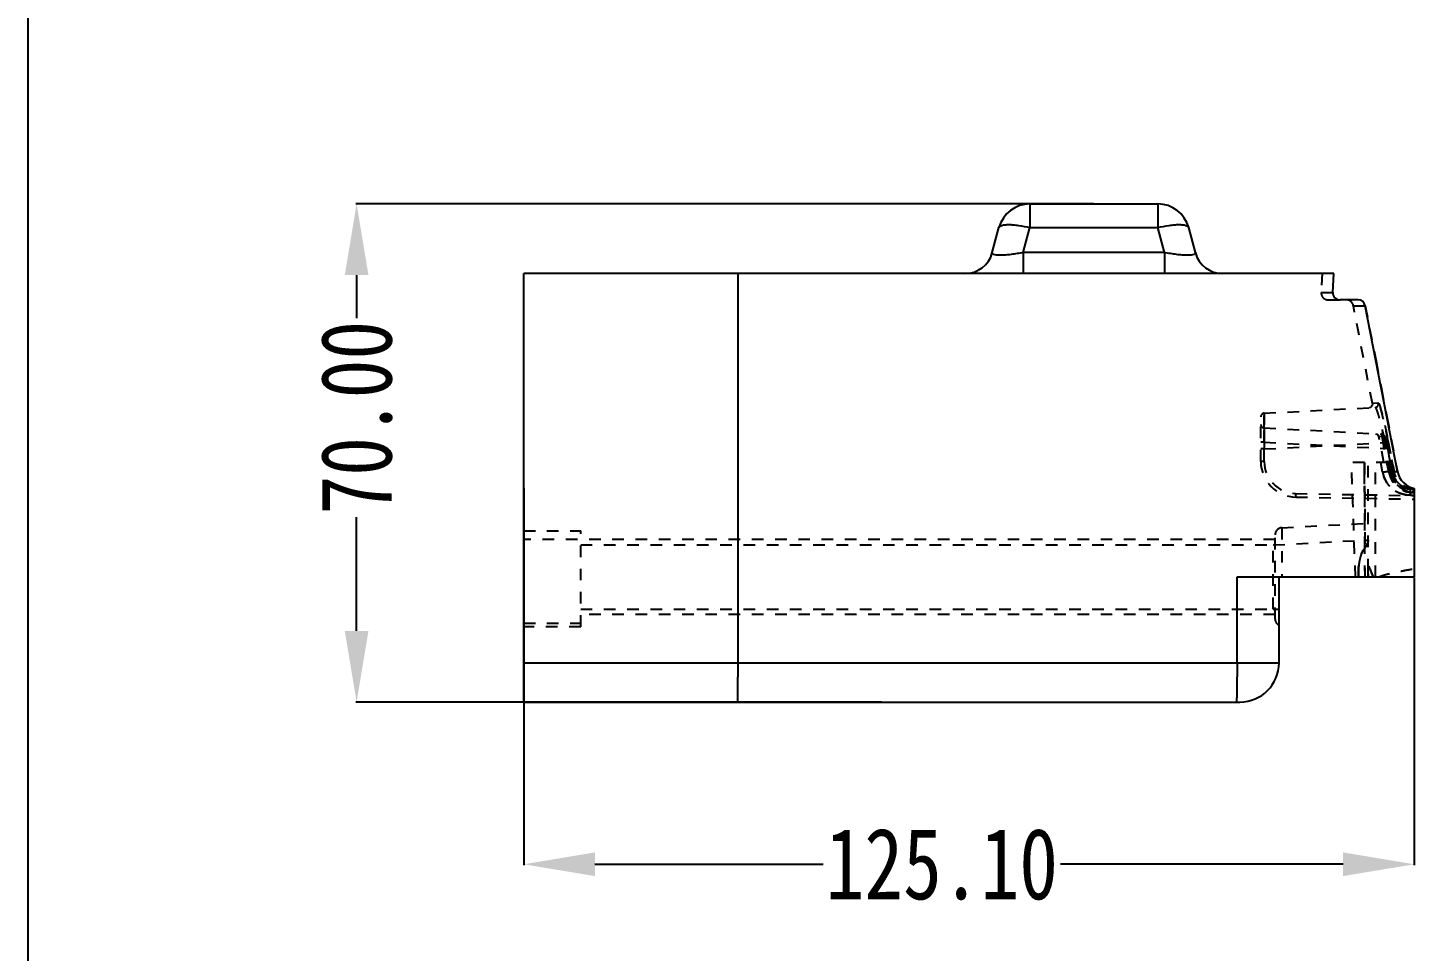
# Model space of a CAD drawing. Header units: millimetres. Extents: x 3432 to 5032, y -1628 to -1061.
# Drawn here: x 3937.4 to 4132.1, y -1395.2 to -1265.5 of the extents above; entities that cross this region are included whole.
import ezdxf

# ---------------------------------------------------------------- set-up
doc = ezdxf.new("R2010")
doc.units = ezdxf.units.MM
doc.header["$LTSCALE"] = 16.335
doc.header["$PDMODE"] = 3
doc.header["$PDSIZE"] = 0.3125
doc.linetypes.add('HIDDEN', pattern=[0.2, 0.1, -0.1])
doc.layers.get('0').update_dxf_attribs({"linetype": 'CONTINUOUS'})
doc.layers.get('Defpoints').update_dxf_attribs({"linetype": 'CONTINUOUS'})
doc.layers.add('DEFAULT_2', color=8, linetype='HIDDEN')
doc.styles.get("Standard").update_dxf_attribs({"font": 'txt', "width": 0.8})
doc.dimstyles.new('STANDARD$0', dxfattribs={"dimscale": 2, "dimtxt": 3, "dimasz": 3, "dimexe": 1.25, "dimexo": 0.625, "dimgap": 0.5, "dimtad": 0, "dimdsep": 46, "dimlunit": 6, "dimtxsty": 'Standard', "dimblk": 'CLOSEDBLANK', "dimcen": 0, "dimclrt": 2, "dimazin": 2, "dimtfac": 2, "dimtmove": 1, "dimatfit": 3, "dimfxl": 0, "dimtolj": 1, "dimtzin": 0, "dimarcsym": 0})

# ---------------------------------------------------------------- blocks, each defined once
blk = doc.blocks.new('*D565')
at = {"color": 4, "lineweight": -2}
for p, q in [((4007.04, -1330.18), (4007.04, -1383.14)), ((4132.14, -1342.71), (4132.14, -1383.14)), ((4017.04, -1383.02), (4049.1, -1383.02)), ((4122.14, -1383.02), (4082.44, -1383.02))]:
    blk.add_line(p, q, dxfattribs=at)
at = {"color": 4}
for points in [[(4017.04, -1381.35), (4017.04, -1384.68), (4007.04, -1383.02)], [(4122.14, -1381.35), (4122.14, -1384.68), (4132.14, -1383.02)]]:
    blk.add_solid(points, dxfattribs=at)
at = {"layer": 'Defpoints', "color": 0}
for p in [(4007.04, -1330.12), (4132.14, -1342.65), (4007.04, -1383.02)]:
    blk.add_point(p, dxfattribs=at)
at = {"color": 6, "insert": (4065.77, -1383.02), "char_height": 10, "attachment_point": 5}
blk.add_mtext('\\A1;125.10', dxfattribs=at)
blk = doc.blocks.new('*D566')
at = {"color": 4, "lineweight": -2}
for p, q in [((4087.07, -1290.22), (3983.44, -1290.22)), ((3983.57, -1300.22), (3983.57, -1306.26)), ((3983.57, -1350.22), (3983.57, -1334.26)), ((4057.28, -1360.22), (3983.44, -1360.22))]:
    blk.add_line(p, q, dxfattribs=at)
at = {"color": 4}
for points in [[(3981.9, -1300.22), (3985.23, -1300.22), (3983.57, -1290.22)], [(3981.9, -1350.22), (3985.23, -1350.22), (3983.57, -1360.22)]]:
    blk.add_solid(points, dxfattribs=at)
at = {"layer": 'Defpoints', "color": 0}
for p in [(4087.13, -1290.22), (3983.57, -1360.22), (4057.34, -1360.22)]:
    blk.add_point(p, dxfattribs=at)
at = {"color": 6, "insert": (3983.57, -1320.26), "char_height": 10, "attachment_point": 5, "rotation": 90}
blk.add_mtext('\\A1;70.00', dxfattribs=at)

msp = doc.modelspace()

# ---------------------------------------------------------------- linework, layer by layer
msp.add_line((3937.368, -1060.875), (3937.368, -1627.503))
at = {"color": 7, "linetype": 'Continuous'}
for p, q in [((4078.152, -1290.219), (4078.152, -1293.554)), ((4078.152, -1290.219), (4096.108, -1290.219)), ((4096.108, -1290.219), (4096.108, -1293.554)), ((4072.867, -1297.054), (4073.805, -1293.554)), ((4077.214, -1297.054), (4078.152, -1293.554)), ((4078.152, -1293.554), (4096.108, -1293.554)), ((4097.046, -1297.054), (4096.108, -1293.554)), ((4101.393, -1297.054), (4100.455, -1293.554)), ((4077.214, -1297.054), (4077.214, -1300.019)), ((4097.046, -1297.054), (4077.214, -1297.054)), ((4097.046, -1297.054), (4097.046, -1300.019)), ((4007.042, -1360.219), (4007.042, -1300.019)), ((4120.848, -1300.019), (4007.042, -1300.019)), ((4037.146, -1354.719), (4037.146, -1300.019)), ((4120.71, -1302.655), (4120.848, -1300.019)), ((4124.261, -1303.707), (4121.71, -1303.707)), ((4129.789, -1327.84), (4125.25, -1304.521)), ((4132.142, -1330.218), (4132.142, -1342.648)), ((4107.246, -1354.719), (4107.246, -1342.648)), ((4107.246, -1342.648), (4132.142, -1342.648)), ((4113.142, -1354.719), (4113.142, -1342.648)), ((4007.042, -1354.719), (4113.142, -1354.719)), ((4007.042, -1360.219), (4107.642, -1360.219))]:
    msp.add_line(p, q, dxfattribs=at)
for centre, radius, start, end in [((4078.152, -1294.719), 4.5, 90, 165), ((4096.108, -1294.719), 4.5, 15, 90), ((4069.003, -1296.019), 4, 270, 345), ((4105.256, -1296.019), 4, 195, 270), ((4121.709, -1302.706), 1.001, 177.04543, 270.04332), ((4124.262, -1304.713), 1.007, 11.05148, 90.0309), ((4132.752, -1327.261), 3.019, 191.04226, 258.33323), ((4107.642, -1354.719), 5.5, 270, 0)]:
    msp.add_arc(centre, radius, start, end, dxfattribs=at)
for points, knots in [([(4073.805, -1293.554), (4073.85, -1293.387), (4074.195, -1293.215), (4074.667, -1293.14), (4075.213, -1293.114), (4075.852, -1293.147), (4076.85, -1293.264), (4077.624, -1293.422), (4078.152, -1293.554)], [0, 0, 0, 0, 0.1154739, 0.2102065, 0.3308145, 0.4746966, 0.6376747, 1, 1, 1, 1]), ([(4096.108, -1293.554), (4096.635, -1293.422), (4097.409, -1293.264), (4098.408, -1293.147), (4099.047, -1293.114), (4099.593, -1293.14), (4100.064, -1293.215), (4100.41, -1293.387), (4100.455, -1293.554)], [0, 0, 0, 0, 0.3623253, 0.5253034, 0.6691855, 0.7897935, 0.8845261, 1, 1, 1, 1]), ([(4077.214, -1297.054), (4076.926, -1297.111), (4076.357, -1297.214), (4075.522, -1297.335), (4074.746, -1297.413), (4074.068, -1297.445), (4073.529, -1297.425), (4073.176, -1297.367), (4072.985, -1297.285), (4072.899, -1297.22), (4072.856, -1297.138), (4072.86, -1297.08), (4072.867, -1297.054)], [0, 0, 0, 0, 0.1931712, 0.3813937, 0.5561119, 0.7076695, 0.8276843, 0.9120175, 0.9414156, 0.9638611, 0.9820461, 1, 1, 1, 1]), ([(4101.393, -1297.054), (4101.4, -1297.08), (4101.404, -1297.138), (4101.361, -1297.22), (4101.275, -1297.285), (4101.084, -1297.367), (4100.731, -1297.425), (4100.191, -1297.445), (4099.514, -1297.414), (4098.738, -1297.335), (4097.903, -1297.214), (4097.333, -1297.111), (4097.046, -1297.054)], [0, 0, 0, 0, 0.0179537, 0.0361382, 0.0585757, 0.0879652, 0.1722713, 0.292269, 0.4438196, 0.6185576, 0.8068211, 1, 1, 1, 1]), ([(4037.098, -1360.219), (4037.101, -1360.219), (4037.1, -1360.205), (4037.104, -1360.19), (4037.105, -1360.154), (4037.108, -1360.109), (4037.11, -1360.05), (4037.113, -1359.945), (4037.117, -1359.784), (4037.121, -1359.554), (4037.125, -1359.277), (4037.129, -1358.957), (4037.134, -1358.451), (4037.139, -1357.735), (4037.143, -1356.797), (4037.146, -1355.778), (4037.146, -1355.076), (4037.146, -1354.719)], [0, 0, 0, 0, 0.0012824, 0.0049209, 0.0109418, 0.0193376, 0.0300967, 0.0431953, 0.0762581, 0.1182135, 0.1686638, 0.2271102, 0.2930078, 0.4445249, 0.6173674, 0.8049587, 1, 1, 1, 1]), ([(4107.246, -1354.719), (4107.246, -1355.076), (4107.245, -1355.778), (4107.24, -1356.797), (4107.231, -1357.735), (4107.221, -1358.451), (4107.212, -1358.957), (4107.204, -1359.277), (4107.196, -1359.554), (4107.188, -1359.784), (4107.18, -1359.965), (4107.172, -1360.085), (4107.165, -1360.154), (4107.161, -1360.189), (4107.157, -1360.206), (4107.153, -1360.219), (4107.15, -1360.219)], [0, 0, 0, 0, 0.1949407, 0.3824376, 0.5551984, 0.7066521, 0.7725268, 0.8309572, 0.8813995, 0.9233566, 0.9564334, 0.9803232, 0.9887471, 0.9948101, 0.9985212, 1, 1, 1, 1])]:
    msp.add_open_spline(points, degree=3, knots=knots, dxfattribs=at)
at = {"layer": 'DEFAULT_2', "color": 8, "linetype": 'HIDDEN'}
for p, q in [((4119.195, -1300.019), (4119.057, -1302.655)), ((4119.057, -1302.655), (4120.71, -1302.655)), ((4120.058, -1303.707), (4121.71, -1303.707)), ((4126.262, -1318.265), (4123.59, -1304.521)), ((4123.59, -1304.521), (4125.25, -1304.521)), ((4125.25, -1304.521), (4126.767, -1312.314)), ((4126.767, -1312.314), (4127.524, -1316.203)), ((4127.524, -1316.203), (4128.28, -1320.087)), ((4127.11, -1318.221), (4126.262, -1318.265)), ((4110.585, -1326.42), (4110.585, -1320.134)), ((4111.059, -1319.635), (4126.643, -1318.818)), ((4128.28, -1320.087), (4129.789, -1327.84)), ((4111.048, -1321.688), (4111.048, -1321.572)), ((4111.059, -1321.696), (4127.528, -1322.559)), ((4111.059, -1323.704), (4110.585, -1323.704)), ((4111.059, -1326.42), (4111.059, -1323.704)), ((4111.059, -1323.704), (4127.905, -1324.587)), ((4111.059, -1324.656), (4128.03, -1323.766)), ((4127.874, -1326.557), (4127.167, -1322.922)), ((4127.994, -1322.965), (4127.167, -1322.922)), ((4127.68, -1322.591), (4127.528, -1322.559)), ((4128.845, -1327.936), (4128.03, -1323.766)), ((4128.153, -1323.47), (4128.1, -1323.258)), ((4128.206, -1323.697), (4128.146, -1323.442)), ((4128.263, -1323.958), (4128.198, -1323.663)), ((4128.324, -1324.248), (4128.255, -1323.917)), ((4128.372, -1324.491), (4128.314, -1324.201)), ((4128.497, -1323.67), (4129.311, -1327.84)), ((4128.647, -1324.437), (4128.497, -1323.67)), ((4129.301, -1327.785), (4128.647, -1324.437)), ((4111.059, -1324.656), (4110.585, -1324.656)), ((4128.555, -1327.936), (4127.905, -1324.587)), ((4128.372, -1324.491), (4128.371, -1324.491)), ((4129.021, -1327.84), (4128.371, -1324.491)), ((4128.371, -1324.491), (4128.588, -1325.607)), ((4128.588, -1325.607), (4128.76, -1326.494)), ((4111.059, -1326.42), (4110.585, -1326.42)), ((4123.877, -1342.648), (4123.315, -1326.557)), ((4128.432, -1326.557), (4123.315, -1326.557)), ((4125.16, -1326.557), (4125.209, -1338.574)), ((4125.179, -1331.579), (4125.16, -1326.557)), ((4125.181, -1331.579), (4125.16, -1326.557)), ((4125.667, -1341.737), (4125.667, -1326.557)), ((4126.673, -1342.648), (4126.673, -1326.557)), ((4127.688, -1327.909), (4127.432, -1326.557)), ((4128.432, -1326.557), (4128.674, -1327.84)), ((4128.674, -1327.84), (4129.021, -1327.84)), ((4128.76, -1326.494), (4128.804, -1326.723)), ((4128.804, -1326.723), (4129.009, -1327.775)), ((4129.009, -1327.775), (4129.021, -1327.84)), ((4129.045, -1327.896), (4129.067, -1327.891)), ((4129.311, -1327.84), (4129.301, -1327.785)), ((4129.311, -1327.84), (4129.789, -1327.84)), ((4131.623, -1331.163), (4131.623, -1330.281)), ((4131.623, -1330.281), (4132.142, -1330.281)), ((4115.48, -1330.92), (4132.142, -1331.21)), ((4115.498, -1331.42), (4132.142, -1331.71)), ((4125.21, -1338.574), (4125.181, -1331.579)), ((4131.623, -1331.163), (4132.142, -1331.163)), ((4132.005, -1330.783), (4132.142, -1330.783)), ((4113.549, -1335.73), (4125.667, -1335.094)), ((4113.549, -1335.73), (4113.549, -1342.648)), ((4007.042, -1336.148), (4015.042, -1336.148)), ((4112.596, -1337.398), (4007.042, -1337.398)), ((4015.042, -1349.648), (4015.042, -1336.148)), ((4112.339, -1338.148), (4125.667, -1337.45)), ((4112.596, -1348.563), (4112.596, -1336.734)), ((4015.042, -1338.148), (4112.339, -1338.148)), ((4112.339, -1347.148), (4112.339, -1338.148)), ((4125.228, -1342.648), (4125.209, -1338.574)), ((4015.042, -1347.148), (4112.339, -1347.148)), ((4112.339, -1347.148), (4113.142, -1347.19)), ((4007.042, -1349.148), (4015.042, -1349.148)), ((4015.042, -1349.648), (4007.042, -1349.648)), ((4112.596, -1347.898), (4015.042, -1347.898))]:
    msp.add_line(p, q, dxfattribs=at)
for points in [[(4126.261, -1318.265), (4126.271, -1318.344), (4126.239, -1318.535), (4126.14, -1318.701), (4125.986, -1318.814), (4125.8, -1318.863)], [(4126.7, -1322.516), (4126.881, -1322.56), (4127.034, -1322.667), (4127.137, -1322.823), (4127.167, -1322.922)], [(4128.059, -1323.11), (4128.024, -1322.995), (4127.988, -1322.899), (4127.934, -1322.797), (4127.83, -1322.678), (4127.669, -1322.587), (4127.528, -1322.559)], [(4128.106, -1323.279), (4128.064, -1323.125), (4128.027, -1323.006), (4127.991, -1322.908), (4127.94, -1322.806), (4127.839, -1322.687), (4127.68, -1322.591)]]:
    msp.add_lwpolyline(points, dxfattribs=at)
for centre, radius, start, end in [((4120.055, -1302.707), 1, 177, 270), ((4122.603, -1304.712), 1.006, 11, 90), ((4126.616, -1318.317), 0.503, 273.06018, 11.03592), ((4111.085, -1320.134), 0.5, 93, 180), ((4111.085, -1321.197), 0.5, 180, 267), ((4958.327, -1320.215), 847.28, 180.099592, 180.300309), ((4066.074, -1336.666), 63.284, 12.93564, 13.18412), ((4063.951, -1337.155), 65.463, 12.8092, 12.93643), ((4127.501, -1323.06), 0.502, 10.9449, 86.97008), ((4127.493, -1323.082), 0.525, 57.49783, 64.85523), ((4060.281, -1337.981), 69.225, 11.84926, 12.80251), ((4119.101, -1278.191), 46.442, 281.08531, 281.32061), ((4115.585, -1326.42), 5, 180, 269), ((4115.559, -1326.411), 4.5, 180.00047, 268.99953), ((4131.617, -1327.164), 3.999, 190.73556, 270.0778), ((4131.949, -1327.277), 3.458, 190.97292, 192.23265), ((4132.006, -1327.282), 3.502, 190.9522, 269.97545), ((4131.608, -1327.289), 2.985, 190.63092, 250.19261), ((4120.328, -1284.461), 44.301, 281.08457, 281.34772), ((4132.296, -1327.259), 3.517, 191.09349, 222.60354), ((4131.98, -1327.267), 3.014, 190.95459, 269.97028), ((4132.162, -1327.283), 2.905, 191.03704, 194.25797), ((4132.037, -1327.233), 3.078, 210.71938, 217.12821), ((4132.312, -1327.243), 3.539, 222.61861, 257.24181), ((4131.944, -1327.31), 2.957, 230.48905, 238.52027), ((4131.993, -1327.233), 3.048, 238.53726, 263.12953), ((4131.978, -1327.341), 2.939, 263.16726, 270.00207), ((4132.295, -1327.245), 3.036, 257.5179, 264.12549), ((4132.288, -1327.308), 2.973, 264.13854, 267.17081), ((4132.324, -1327.202), 3.581, 257.18944, 262.80566), ((4132.319, -1327.242), 3.541, 262.80971, 265.39034), ((4123.44, -1330.78), 8.565, 359.97962, 1.61955), ((4132.316, -1327.276), 3.507, 265.39144, 267.14698), ((4113.601, -1336.734), 1.006, 93, 180), ((4123.637, -1337.257), 2.047, 336.39466, 343.89833), ((4124.392, -1337.406), 1.275, 355.07582, 359.94864), ((4128.707, -1341.032), 4.31, 159.34162, 161.93866), ((4137.002, -1342.141), 12.71, 178.21413, 182.28804), ((4132.243, -1341.812), 7.937, 171.15696, 173.34468), ((4130.853, -1341.591), 6.529, 167.2002, 171.20193), ((4134.258, -1338.733), 8.775, 198.32996, 200.44045), ((4251.116, -1342.429), 125.45, 179.90623, 180.09992), ((4113.601, -1348.563), 1.006, 180, 242.78475)]:
    msp.add_arc(centre, radius, start, end, dxfattribs=at)
for points, knots in [([(4126.643, -1318.819), (4126.772, -1318.814), (4127.056, -1318.681), (4127.138, -1318.367), (4127.109, -1318.221)], [0, 0, 0, 0, 0.4657189, 1, 1, 1, 1]), ([(4127.11, -1318.221), (4127.124, -1318.219), (4127.158, -1318.262), (4127.197, -1318.337), (4127.252, -1318.471), (4127.314, -1318.65), (4127.387, -1318.879), (4127.501, -1319.271), (4127.659, -1319.863), (4127.858, -1320.677), (4128.07, -1321.606), (4128.286, -1322.616), (4128.427, -1323.314), (4128.497, -1323.67)], [0, 0, 0, 0, 0.0075196, 0.0236059, 0.0487051, 0.0826528, 0.1252082, 0.1759899, 0.3001701, 0.4505462, 0.6215619, 0.8070037, 1, 1, 1, 1]), ([(4128.497, -1323.67), (4128.427, -1323.314), (4128.286, -1322.617), (4128.07, -1321.606), (4127.858, -1320.677), (4127.659, -1319.863), (4127.501, -1319.271), (4127.387, -1318.879), (4127.314, -1318.65), (4127.252, -1318.471), (4127.196, -1318.337), (4127.158, -1318.261), (4127.124, -1318.219), (4127.11, -1318.221)], [0, 0, 0, 0, 0.1929827, 0.3784326, 0.5494749, 0.6998694, 0.8240406, 0.8748124, 0.9173648, 0.9513162, 0.9764176, 0.9924977, 1, 1, 1, 1]), ([(4111.059, -1319.635), (4111.057, -1319.635), (4111.059, -1319.648), (4111.055, -1319.662), (4111.056, -1319.694), (4111.054, -1319.735), (4111.053, -1319.79), (4111.052, -1319.885), (4111.051, -1320.032), (4111.049, -1320.242), (4111.049, -1320.494), (4111.048, -1320.787), (4111.048, -1321.249), (4111.049, -1321.902), (4111.051, -1322.759), (4111.054, -1323.689), (4111.057, -1324.329), (4111.059, -1324.656)], [0, 0, 0, 0, 0.0012438, 0.0048704, 0.0108814, 0.0192668, 0.0300147, 0.0431006, 0.0761371, 0.1180709, 0.1685017, 0.2269368, 0.2928279, 0.4443561, 0.6172309, 0.8048996, 1, 1, 1, 1]), ([(4111.048, -1321.572), (4111.048, -1321.429), (4111.048, -1321.157), (4111.048, -1320.775), (4111.049, -1320.443), (4111.05, -1320.165), (4111.051, -1319.969), (4111.053, -1319.842), (4111.053, -1319.769), (4111.055, -1319.714), (4111.054, -1319.671), (4111.059, -1319.652), (4111.056, -1319.635), (4111.059, -1319.635)], [0, 0, 0, 0, 0.2217328, 0.4200527, 0.5923689, 0.7365104, 0.8505685, 0.8958727, 0.933142, 0.9622421, 0.9831115, 0.995703, 1, 1, 1, 1]), ([(4126.643, -1318.818), (4126.657, -1318.818), (4126.693, -1318.852), (4126.735, -1318.923), (4126.792, -1319.043), (4126.887, -1319.287), (4127.024, -1319.698), (4127.203, -1320.305), (4127.401, -1321.045), (4127.611, -1321.889), (4127.825, -1322.807), (4127.962, -1323.442), (4128.03, -1323.766)], [0, 0, 0, 0, 0.008373, 0.0247928, 0.0500759, 0.0841997, 0.1776455, 0.3017715, 0.4519019, 0.6225449, 0.807466, 1, 1, 1, 1]), ([(4111.059, -1321.696), (4111.056, -1321.696), (4111.058, -1321.716), (4111.052, -1321.738), (4111.053, -1321.789), (4111.05, -1321.854), (4111.05, -1321.938), (4111.048, -1322.083), (4111.048, -1322.302), (4111.049, -1322.602), (4111.051, -1322.945), (4111.054, -1323.317), (4111.057, -1323.573), (4111.059, -1323.704)], [0, 0, 0, 0, 0.0049045, 0.0192523, 0.0430195, 0.0760329, 0.1179409, 0.1683637, 0.2927415, 0.4443229, 0.6171911, 0.8049141, 1, 1, 1, 1]), ([(4111.059, -1323.704), (4111.057, -1323.573), (4111.054, -1323.317), (4111.051, -1322.945), (4111.049, -1322.602), (4111.048, -1322.301), (4111.048, -1322.083), (4111.05, -1321.938), (4111.05, -1321.853), (4111.053, -1321.789), (4111.052, -1321.738), (4111.058, -1321.716), (4111.056, -1321.696), (4111.059, -1321.696)], [0, 0, 0, 0, 0.1951054, 0.3829617, 0.5559494, 0.7075407, 0.8318123, 0.8821819, 0.9240359, 0.9570053, 0.9807551, 0.9950971, 1, 1, 1, 1]), ([(4127.528, -1322.559), (4127.533, -1322.559), (4127.544, -1322.576), (4127.557, -1322.605), (4127.573, -1322.655), (4127.601, -1322.757), (4127.639, -1322.928), (4127.688, -1323.178), (4127.741, -1323.482), (4127.817, -1323.957), (4127.871, -1324.33), (4127.905, -1324.587)], [0, 0, 0, 0, 0.0076356, 0.0238124, 0.0490577, 0.0832983, 0.1775353, 0.3025094, 0.4533685, 0.6244015, 1, 1, 1, 1]), ([(4127.905, -1324.587), (4127.868, -1324.331), (4127.817, -1323.957), (4127.741, -1323.482), (4127.688, -1323.179), (4127.639, -1322.928), (4127.601, -1322.757), (4127.573, -1322.655), (4127.557, -1322.605), (4127.545, -1322.575), (4127.533, -1322.559), (4127.528, -1322.559)], [0, 0, 0, 0, 0.3754643, 0.5464559, 0.6973429, 0.822367, 0.9166222, 0.9508371, 0.976051, 0.9922299, 1, 1, 1, 1]), ([(4127.898, -1322.753), (4127.91, -1322.769), (4127.954, -1322.834), (4127.983, -1322.909), (4127.994, -1322.965)], [0, 0, 0, 0, 0.2610713, 1, 1, 1, 1]), ([(4127.994, -1322.965), (4127.999, -1322.965), (4128.007, -1322.978), (4128.018, -1323), (4128.033, -1323.039), (4128.059, -1323.116), (4128.095, -1323.245), (4128.144, -1323.433), (4128.197, -1323.662), (4128.277, -1324.018), (4128.334, -1324.298), (4128.371, -1324.491)], [0, 0, 0, 0, 0.0079311, 0.0247791, 0.0507792, 0.0856145, 0.1801299, 0.3048414, 0.4556269, 0.6262588, 1, 1, 1, 1]), ([(4127.994, -1322.965), (4127.999, -1322.966), (4128.007, -1322.978), (4128.018, -1323.001), (4128.033, -1323.039), (4128.059, -1323.116), (4128.096, -1323.245), (4128.144, -1323.434), (4128.198, -1323.663), (4128.277, -1324.019), (4128.334, -1324.299), (4128.371, -1324.491)], [0, 0, 0, 0, 0.0081662, 0.0248738, 0.0505798, 0.085223, 0.1799763, 0.3056871, 0.4569148, 0.6274484, 1, 1, 1, 1]), ([(4128.03, -1323.766), (4128.132, -1323.746), (4128.271, -1323.721), (4128.425, -1323.685), (4128.48, -1323.677), (4128.497, -1323.67)], [0, 0, 0, 0, 0.6503305, 0.8886085, 1, 1, 1, 1]), ([(4128.218, -1323.729), (4128.279, -1323.717), (4128.371, -1323.695), (4128.466, -1323.682), (4128.497, -1323.67)], [0, 0, 0, 0, 0.6596353, 1, 1, 1, 1]), ([(4127.905, -1324.587), (4127.963, -1324.576), (4128.048, -1324.559), (4128.158, -1324.537), (4128.23, -1324.522), (4128.288, -1324.51), (4128.332, -1324.502), (4128.356, -1324.494), (4128.37, -1324.494), (4128.372, -1324.491)], [0, 0, 0, 0, 0.3713415, 0.5493565, 0.7066401, 0.8325714, 0.9237534, 0.9797081, 1, 1, 1, 1]), ([(4127.688, -1327.909), (4127.813, -1327.886), (4128.038, -1327.849), (4128.302, -1327.819), (4128.472, -1327.81), (4128.567, -1327.81), (4128.631, -1327.817), (4128.668, -1327.829), (4128.674, -1327.84)], [0, 0, 0, 0, 0.3826806, 0.6834394, 0.7993139, 0.8952607, 0.9633135, 1, 1, 1, 1]), ([(4131.623, -1331.163), (4131.162, -1331.163), (4130.234, -1331.001), (4129.013, -1330.306), (4128.103, -1329.237), (4127.773, -1328.359), (4127.688, -1327.909)], [0, 0, 0, 0, 0.2507096, 0.5010206, 0.7507546, 1, 1, 1, 1]), ([(4128.555, -1327.936), (4128.615, -1327.924), (4128.721, -1327.903), (4128.896, -1327.868), (4128.939, -1327.858), (4129.03, -1327.84), (4129.021, -1327.84)], [0, 0, 0, 0, 0.3868415, 0.730438, 0.9418691, 1, 1, 1, 1]), ([(4128.555, -1327.936), (4128.615, -1327.924), (4128.721, -1327.903), (4128.896, -1327.868), (4128.939, -1327.858), (4129.03, -1327.84), (4129.021, -1327.84)], [0, 0, 0, 0, 0.3868469, 0.7304421, 0.9418706, 1, 1, 1, 1]), ([(4131.623, -1330.281), (4131.287, -1330.281), (4130.611, -1330.167), (4129.715, -1329.673), (4129.034, -1328.912), (4128.774, -1328.282), (4128.699, -1327.958)], [0, 0, 0, 0, 0.250948, 0.5013462, 0.7509953, 1, 1, 1, 1]), ([(4128.845, -1327.936), (4128.902, -1327.924), (4129.01, -1327.903), (4129.153, -1327.875), (4129.25, -1327.852), (4129.298, -1327.844), (4129.311, -1327.84)], [0, 0, 0, 0, 0.3671254, 0.6947799, 0.9120135, 1, 1, 1, 1]), ([(4128.845, -1327.936), (4128.92, -1328.318), (4129.2, -1329.062), (4129.961, -1329.975), (4130.977, -1330.591), (4131.753, -1330.76), (4132.142, -1330.779)], [0, 0, 0, 0, 0.250225, 0.5001583, 0.7500103, 1, 1, 1, 1]), ([(4129.067, -1327.891), (4129.084, -1327.888), (4129.141, -1327.877), (4129.197, -1327.865), (4129.237, -1327.857)], [0, 0, 0, 0, 0.2953618, 1, 1, 1, 1]), ([(4129.237, -1327.857), (4129.247, -1327.854), (4129.272, -1327.849), (4129.297, -1327.845), (4129.311, -1327.84)], [0, 0, 0, 0, 0.4000091, 1, 1, 1, 1]), ([(4132.142, -1330.277), (4131.483, -1330.245), (4130.151, -1329.727), (4129.438, -1328.485), (4129.311, -1327.84)], [0, 0, 0, 0, 0.5003729, 1, 1, 1, 1]), ([(4131.978, -1330.281), (4131.982, -1330.281), (4131.984, -1330.299), (4131.99, -1330.322), (4131.993, -1330.371), (4131.998, -1330.433), (4132.001, -1330.511), (4132.004, -1330.629), (4132.005, -1330.721), (4132.005, -1330.783)], [0, 0, 0, 0, 0.0210786, 0.0775523, 0.1693255, 0.295414, 0.4528477, 0.6310729, 1, 1, 1, 1]), ([(4115.48, -1330.91), (4115.479, -1330.974), (4115.478, -1331.067), (4115.48, -1331.184), (4115.481, -1331.26), (4115.484, -1331.32), (4115.487, -1331.368), (4115.492, -1331.391), (4115.494, -1331.41), (4115.498, -1331.41)], [0, 0, 0, 0, 0.3806501, 0.5534727, 0.7044727, 0.8284872, 0.9207185, 0.9781776, 1, 1, 1, 1]), ([(4115.48, -1330.91), (4115.479, -1330.974), (4115.478, -1331.067), (4115.48, -1331.184), (4115.481, -1331.26), (4115.484, -1331.32), (4115.487, -1331.368), (4115.492, -1331.391), (4115.494, -1331.41), (4115.498, -1331.41)], [0, 0, 0, 0, 0.3806501, 0.5534726, 0.7044726, 0.8284872, 0.9207185, 0.9781776, 1, 1, 1, 1]), ([(4115.48, -1330.92), (4115.479, -1330.983), (4115.478, -1331.076), (4115.48, -1331.193), (4115.481, -1331.269), (4115.484, -1331.329), (4115.487, -1331.377), (4115.492, -1331.401), (4115.494, -1331.419), (4115.498, -1331.42)], [0, 0, 0, 0, 0.3806501, 0.5534727, 0.7044727, 0.8284872, 0.9207185, 0.9781776, 1, 1, 1, 1]), ([(4115.48, -1330.92), (4115.479, -1330.98), (4115.478, -1331.094), (4115.481, -1331.244), (4115.484, -1331.345), (4115.491, -1331.397), (4115.493, -1331.414), (4115.496, -1331.418)], [0, 0, 0, 0, 0.3653122, 0.6812324, 0.9022127, 0.9674237, 1, 1, 1, 1]), ([(4125.209, -1338.574), (4125.242, -1338.536), (4125.361, -1338.382), (4125.456, -1338.209), (4125.513, -1338.077)], [0, 0, 0, 0, 0.2586594, 1, 1, 1, 1]), ([(4125.604, -1337.824), (4125.586, -1337.889), (4125.493, -1338.157), (4125.349, -1338.409), (4125.21, -1338.574)], [0, 0, 0, 0, 0.2369909, 1, 1, 1, 1]), ([(4125.668, -1337.407), (4125.668, -1337.441), (4125.662, -1337.582), (4125.634, -1337.722), (4125.604, -1337.824)], [0, 0, 0, 0, 0.2414326, 1, 1, 1, 1]), ([(4124.303, -1342.648), (4124.288, -1342.279), (4124.289, -1341.546), (4124.395, -1340.468), (4124.651, -1339.445), (4124.991, -1338.832), (4125.209, -1338.574)], [0, 0, 0, 0, 0.2607285, 0.5160314, 0.7619861, 1, 1, 1, 1]), ([(4126.406, -1342.648), (4126.298, -1342.45), (4126.121, -1342.036), (4125.891, -1341.411), (4125.722, -1340.789), (4125.667, -1340.368), (4125.667, -1340.163)], [0, 0, 0, 0, 0.2597856, 0.5158173, 0.7640468, 1, 1, 1, 1]), ([(4127.1, -1342.648), (4127.299, -1342.563), (4127.706, -1342.42), (4128.537, -1342.183), (4129.59, -1341.944), (4130.863, -1341.702), (4131.715, -1341.559), (4132.142, -1341.491)], [0, 0, 0, 0, 0.1249124, 0.2498909, 0.4998882, 0.7499341, 1, 1, 1, 1])]:
    msp.add_open_spline(points, degree=3, knots=knots, dxfattribs=at)
for points in [[(4127.528, -1322.559), (4127.593, -1322.562), (4127.657, -1322.58), (4127.716, -1322.608)], [(4127.775, -1322.64), (4127.822, -1322.67), (4127.864, -1322.709), (4127.898, -1322.753)], [(4125.228, -1342.648), (4125.202, -1337.285), (4125.18, -1331.921), (4125.16, -1326.557)], [(4129.391, -1328.805), (4129.215, -1328.509), (4129.087, -1328.178), (4129.021, -1327.84)], [(4130.062, -1329.592), (4129.884, -1329.445), (4129.723, -1329.275), (4129.583, -1329.091)], [(4130.601, -1330.102), (4130.926, -1330.219), (4131.277, -1330.28), (4131.623, -1330.28)], [(4125.209, -1338.574), (4125.199, -1336.243), (4125.189, -1333.911), (4125.179, -1331.579)], [(4124.61, -1339.696), (4124.561, -1339.843), (4124.521, -1339.993), (4124.486, -1340.144)], [(4124.919, -1338.99), (4124.823, -1339.156), (4124.742, -1339.332), (4124.674, -1339.511)], [(4125.209, -1338.574), (4125.1, -1338.703), (4125.003, -1338.843), (4124.919, -1338.99)], [(4124.36, -1340.892), (4124.327, -1341.175), (4124.308, -1341.46), (4124.299, -1341.745)], [(4125.667, -1342.648), (4125.666, -1342.344), (4125.667, -1342.039), (4125.667, -1341.735)], [(4125.667, -1342.224), (4125.667, -1342.06), (4125.667, -1341.896), (4125.667, -1341.732)], [(4126.035, -1341.798), (4126.109, -1341.998), (4126.19, -1342.196), (4126.279, -1342.39)], [(4126.279, -1342.39), (4126.318, -1342.477), (4126.36, -1342.564), (4126.406, -1342.648)]]:
    msp.add_open_spline(points, degree=3, dxfattribs=at)

# ---------------------------------------------------------------- dimensions: what is measured, and where the dimension line sits
dim = msp.add_linear_dim(base=(3983.567, -1360.219), p1=(4087.13, -1290.219), p2=(4057.342, -1360.219), angle=90, dimstyle='STANDARD$0', override={"dimscale": 1, "dimtxt": 10, "dimasz": 10, "dimexe": 0.125, "dimexo": 0.0625, "dimgap": 0, "dimzin": 0, "dimlunit": 2, "dimclrd": 4, "dimclre": 4, "dimclrt": 6, "dimazin": 0, "dimtfac": 1, "dimtofl": 0, "dimtmove": 0})
dim.commit()
dim.dimension.update_dxf_attribs({"geometry": '*D566', "text_midpoint": (3983.567, -1320.259), "dimtype": 160})
dim = msp.add_linear_dim(base=(4007.042, -1383.017), p1=(4132.142, -1342.648), p2=(4007.042, -1330.119), dimstyle='STANDARD$0', override={"dimscale": 1, "dimtxt": 10, "dimasz": 10, "dimexe": 0.125, "dimexo": 0.0625, "dimgap": 0, "dimzin": 0, "dimlunit": 2, "dimclrd": 4, "dimclre": 4, "dimclrt": 6, "dimazin": 0, "dimtfac": 1, "dimtofl": 0, "dimtmove": 0})
dim.commit()
dim.dimension.update_dxf_attribs({"geometry": '*D565', "text_midpoint": (4065.77, -1383.017), "dimtype": 160})

doc.saveas('drawing.dxf')
